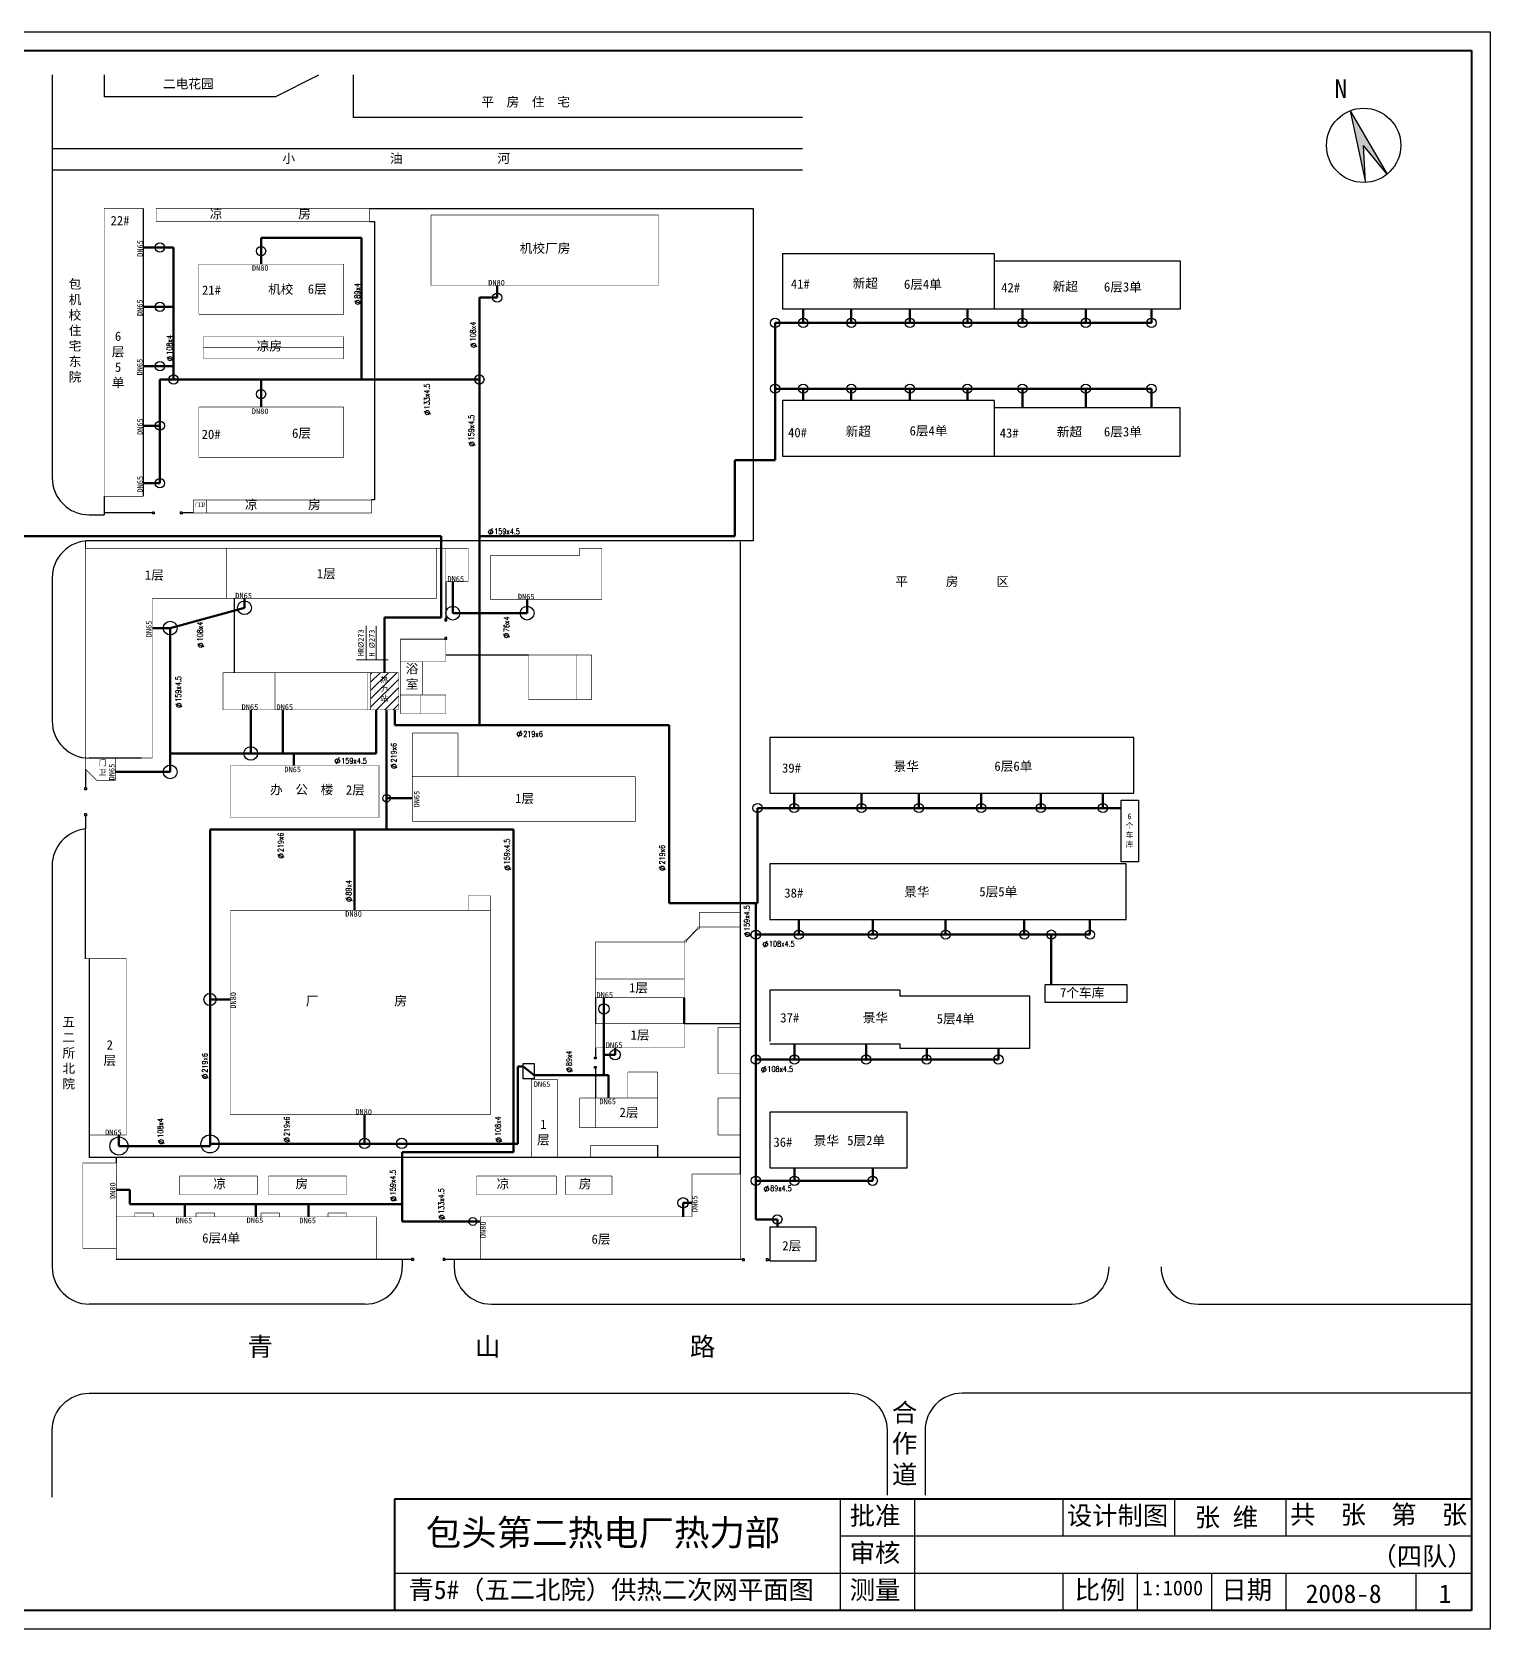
# Model space of a CAD drawing. Header units: millimetres. Extents: x 754 to 1358, y 285 to 715.
# Drawn here: x 965.4 to 1358, y 285.3 to 715.3 of the extents above; entities that cross this region are included whole.
import ezdxf

# ---------------------------------------------------------------- set-up
doc = ezdxf.new("R2010")
doc.units = ezdxf.units.MM
doc.layers.add('围栏', color=3, linetype='Continuous')
doc.layers.add('边线', color=1, linetype='Continuous')
doc.layers.add('标注', color=7, linetype='Continuous', lineweight=18)
doc.layers.add('管道', color=7, linetype='Continuous', lineweight=50)
doc.styles.add('HZB', font='TXTB.shx', dxfattribs={"width": 0.8, "bigfont": 'hztxtb.shx'})

msp = doc.modelspace()

# ---------------------------------------------------------------- hatches: boundary and pattern name
msp.add_hatch(color=256).paths.add_polyline_path([(1320.4, 694.14), (1324.47, 674.82), (1323.99, 684.81), (1330.33, 677.08)])
h = msp.add_hatch()
h.set_pattern_fill('ANSI31', color=256, scale=0.5, style=0)
h.paths.add_polyline_path([(1064.14, 542.84), (1056.64, 542.84), (1056.64, 532.84), (1064.14, 532.84)])
h.paths.add_polyline_path([(1058.89, 542.04), (1061.68, 542.04), (1061.68, 533.94), (1058.89, 533.94)], flags=24)

# ---------------------------------------------------------------- linework, layer by layer
at = {"lineweight": 40}
for p, q in [((759.02, 710.35), (1353.02, 710.35)), ((1353.02, 710.35), (1353.02, 290.35)), ((1353.02, 320.35), (1063.02, 320.35)), ((1063.02, 320.35), (1063.02, 290.35)), ((1353.02, 290.35), (759.02, 290.35))]:
    msp.add_line(p, q, dxfattribs=at)
at = {"color": 7}
for p, q in [((970.89, 703.84), (970.89, 595.34)), ((1030.89, 697.84), (1042.7, 703.84)), ((980.89, 585.34), (984.89, 585.34)), ((970.89, 568.34), (970.89, 529.84)), ((1019.89, 562.84), (1019.89, 542.84)), ((994.95, 519.84), (980.89, 519.84)), ((979.89, 465.84), (979.89, 501.04)), ((970.89, 490.84), (970.89, 382.84)), ((1144.64, 473.84), (1141.64, 470.84)), ((980.89, 465.84), (980.89, 412.34)), ((1117.14, 455.34), (1117.14, 448.34)), ((1140.89, 455.34), (1140.89, 448.34)), ((1141.14, 455.34), (1141.14, 448.34)), ((1156.14, 448.34), (1141.14, 448.34)), ((988.14, 412.34), (988.14, 410.84)), ((1058.14, 384.84), (988.14, 384.84)), ((1065.14, 384.84), (1065.14, 382.84)), ((1156.14, 384.84), (1076.64, 384.84)), ((1079.14, 384.84), (1079.14, 382.84)), ((1055.14, 372.84), (980.89, 372.84)), ((1089.14, 372.84), (1245.45, 372.84)), ((1279.45, 372.84), (1353.02, 372.84))]:
    msp.add_line(p, q, dxfattribs=at)
for p, q in [((1320.4, 694.14), (1324.47, 674.82)), ((1320.4, 694.14), (1330.33, 677.08)), ((1324.47, 674.82), (1323.99, 684.81)), ((1330.33, 677.08), (1323.99, 684.81)), ((995.39, 667.84), (995.39, 590.34)), ((1167.55, 655.74), (1167.55, 640.74)), ((1167.55, 655.74), (1224.55, 655.74)), ((1224.55, 655.74), (1224.55, 640.74)), ((1224.55, 653.74), (1274.55, 653.74)), ((1274.55, 653.74), (1274.55, 640.74)), ((1052.27, 642.92), (1053.99, 642.21)), ((1224.55, 640.74), (1167.55, 640.74)), ((1274.55, 640.74), (1224.55, 640.74)), ((1083.48, 631.36), (1085.2, 630.64)), ((1001.78, 627.76), (1003.5, 627.04)), ((1167.55, 616.15), (1167.55, 601.15)), ((1224.55, 616.15), (1167.55, 616.15)), ((1224.55, 616.15), (1224.55, 601.15)), ((1071, 613.25), (1072.72, 612.53)), ((1274.55, 614.15), (1224.55, 614.15)), ((1274.55, 601.15), (1274.55, 614.15)), ((1083.01, 604.79), (1084.74, 604.07)), ((1167.55, 601.15), (1274.55, 601.15)), ((1089.32, 581.64), (1088.6, 579.92)), ((1009.99, 550.59), (1011.72, 549.87)), ((1092.32, 553.2), (1094.04, 552.48)), ((1004.11, 534.43), (1005.83, 533.71)), ((1097.08, 527.21), (1096.36, 525.49)), ((1164.07, 525.36), (1164.07, 510.36)), ((1262.07, 525.36), (1164.07, 525.36)), ((1262.07, 510.36), (1262.07, 525.36)), ((1048.08, 519.96), (1047.36, 518.24)), ((1062.01, 518.02), (1063.73, 517.3)), ((1164.07, 510.36), (1262.07, 510.36)), ((1031.57, 493.88), (1033.29, 493.17)), ((1092.61, 490.66), (1094.34, 489.94)), ((1134.25, 490.56), (1135.97, 489.84)), ((1164.07, 491.36), (1164.07, 476.36)), ((1260.07, 491.36), (1164.07, 491.36)), ((1260.07, 476.36), (1260.07, 491.36)), ((1049.91, 482.21), (1051.63, 481.5)), ((1164.07, 476.36), (1260.07, 476.36)), ((1157.19, 472.72), (1158.91, 472.01)), ((1163.3, 470.56), (1162.58, 468.84)), ((1164.07, 457.36), (1164.07, 443.51)), ((1199.07, 457.36), (1164.07, 457.36)), ((1199.07, 457.36), (1199.07, 455.76)), ((1234.07, 455.76), (1199.07, 455.76)), ((1234.07, 441.76), (1234.07, 455.76)), ((1164.07, 442.91), (1199.07, 442.91)), ((1199.07, 442.91), (1199.07, 441.76)), ((1199.07, 441.76), (1234.07, 441.76)), ((1011.13, 434.51), (1012.85, 433.79)), ((1109.25, 436.3), (1110.97, 435.58)), ((1162.86, 436.86), (1162.14, 435.13)), ((1164.07, 424.51), (1164.07, 409.51)), ((1201.07, 424.51), (1164.07, 424.51)), ((1201.07, 409.51), (1201.07, 424.51)), ((1033.19, 417.42), (1034.91, 416.71)), ((1090.23, 417.42), (1091.95, 416.7)), ((999.35, 416.93), (1001.07, 416.21)), ((1164.07, 409.51), (1201.07, 409.51)), ((1163.61, 404.72), (1162.9, 403)), ((1061.89, 401.55), (1063.62, 400.83)), ((1074.89, 396.62), (1076.61, 395.9)), ((1164.07, 393.51), (1164.07, 384.51)), ((1176.57, 393.51), (1164.07, 393.51)), ((1176.57, 384.51), (1176.57, 393.51)), ((1164.07, 384.51), (1176.57, 384.51)), ((1183.02, 320.35), (1183.02, 290.35)), ((1203.02, 320.35), (1203.02, 290.35)), ((1243.02, 320.35), (1243.02, 310.35)), ((1273.05, 320.35), (1273.05, 310.35)), ((1303.02, 320.35), (1303.02, 310.35)), ((1353.02, 310.35), (1183.02, 310.35)), ((1353.02, 300.35), (1063.02, 300.35)), ((1243.02, 300.35), (1243.02, 290.35)), ((1263.02, 300.35), (1263.02, 290.35)), ((1283.02, 300.35), (1283.02, 290.35)), ((1303.02, 300.35), (1303.02, 290.35)), ((1338.02, 300.35), (1338.02, 290.35))]:
    msp.add_line(p, q)
for points in [[(984.89, 703.84), (984.89, 697.84)], [(1051.89, 703.84), (1051.89, 692.34)], [(1030.89, 697.84), (984.89, 697.84)], [(1172.89, 692.34), (1051.89, 692.34)], [(1172.89, 683.84), (970.89, 683.84)], [(1172.89, 678.11), (970.89, 678.11)], [(984.89, 590.34), (984.89, 586.09)], [(1133.89, 415.59), (1133.89, 412.34)]]:
    msp.add_lwpolyline(points, dxfattribs=at)
at = {"const_width": 0.15}
msp.add_lwpolyline([(995.39, 667.84), (984.89, 667.84)], dxfattribs=at)
at = {"color": 7}
for points, const_width in [([(984.89, 667.84), (984.89, 590.34)], 0.15), ([(1056.39, 667.84), (998.89, 667.84)], 0.15), ([(998.89, 667.84), (998.89, 664.34)], 0.15), ([(1056.39, 667.84), (1056.39, 664.34)], 0.15), ([(1056.39, 664.34), (998.89, 664.34)], 0.15), ([(1072.89, 666.09), (1072.89, 647.09)], 0.15), ([(1134.14, 666.09), (1072.89, 666.09)], 0.15), ([(1134.14, 666.09), (1134.14, 647.09)], 0.15), ([(1049.39, 652.84), (1010.39, 652.84)], 0.15), ([(1010.39, 652.84), (1010.39, 639.34)], 0.15), ([(1049.39, 652.84), (1049.39, 639.34)], 0.15), ([(1134.14, 647.09), (1072.89, 647.09)], 0.15), ([(1049.39, 639.34), (1010.39, 639.34)], 0.15), ([(1011.64, 633.34), (1011.64, 627.34)], 0.15), ([(1049.39, 633.34), (1011.64, 633.34)], 0.15), ([(1049.39, 633.34), (1049.39, 627.34)], 0.15), ([(1049.39, 630.34), (1011.64, 630.34)], 0.15), ([(1049.39, 627.34), (1011.64, 627.34)], 0.15), ([(1010.39, 614.34), (1010.39, 600.84)], 0.15), ([(1049.39, 614.34), (1010.39, 614.34)], 0.15), ([(1049.39, 614.34), (1049.39, 600.84)], 0.15), ([(1049.39, 600.84), (1010.39, 600.84)], 0.15), ([(995.39, 590.34), (984.89, 590.34)], 0.15), ([(1056.89, 589.34), (1008.89, 589.34)], 0.15), ([(1008.89, 589.34), (1008.89, 585.84)], 0.15), ([(1012.39, 589.34), (1012.39, 585.84)], 0.15), ([(1056.89, 589.34), (1056.89, 585.84)], 0.15), ([(1056.89, 585.84), (1008.89, 585.84)], 0.15), ([(979.89, 516.84), (979.89, 576.34)], 0.15), ([(1082.89, 576.34), (979.89, 576.34)], 0.15), ([(1017.89, 576.34), (1017.89, 562.84)], 0.15), ([(1074.39, 576.34), (1074.39, 562.84)], 0.15), ([(1076.89, 576.34), (1076.89, 567.34)], 0.15), ([(1082.89, 576.34), (1082.89, 567.34)], 0.15), ([(1112.89, 576.34), (1112.89, 574.34)], 0.15), ([(1118.89, 576.34), (1112.89, 576.34)], 0.15), ([(1118.89, 576.34), (1118.89, 562.59)], 0.15), ([(1112.89, 574.34), (1088.89, 574.34)], 0.15), ([(1088.89, 574.34), (1088.89, 562.59)], 0.15), ([(1082.89, 567.34), (1076.89, 567.34)], 0.15), ([(997.89, 562.84), (997.89, 519.84)], 0.15), ([(1074.39, 562.84), (997.89, 562.84)], 0.15), ([(1118.89, 562.59), (1088.89, 562.59)], 0.15), ([(1076.89, 551.84), (1064.64, 551.84)], 0.225), ([(1064.64, 551.84), (1064.64, 531.84)], 0.15), ([(1076.89, 551.84), (1076.89, 545.84)], 0.15), ([(1116.14, 547.59), (1099.14, 547.59)], 0.15), ([(1099.14, 547.59), (1099.14, 535.59)], 0.15), ([(1112.14, 547.59), (1112.14, 535.59)], 0.15), ([(1116.14, 547.59), (1116.14, 535.59)], 0.15), ([(1056.64, 542.84), (1016.89, 542.84)], 0.15), ([(1016.89, 542.84), (1016.89, 532.84)], 0.15), ([(1030.89, 542.84), (1030.89, 532.84)], 0.15), ([(1055.89, 542.84), (1055.89, 532.84)], 0.15), ([(1076.89, 545.84), (1064.64, 545.84)], 0.15), ([(1070.64, 545.84), (1070.64, 536.84)], 0.15), ([(1076.89, 536.84), (1064.64, 536.84)], 0.15), ([(1070.14, 536.84), (1070.14, 531.84)], 0.15), ([(1076.89, 536.84), (1076.89, 531.84)], 0.15), ([(1116.14, 535.59), (1099.14, 535.59)], 0.15), ([(1056.64, 532.84), (1016.89, 532.84)], 0.15), ([(1076.89, 531.84), (1064.64, 531.84)], 0.15), ([(1080.14, 526.59), (1067.89, 526.59)], 0.15), ([(1067.89, 526.59), (1067.89, 502.84)], 0.15), ([(1080.14, 526.59), (1080.14, 514.84)], 0.15), ([(997.89, 519.84), (979.89, 519.84)], 0.15), ([(982.89, 513.84), (979.89, 516.84)], 0.15), ([(987.89, 519.84), (987.89, 513.84)], 0.15), ([(1018.89, 517.84), (1018.89, 503.84)], 0.15), ([(1058.89, 517.84), (1018.89, 517.84)], 0.15), ([(1058.89, 517.84), (1058.89, 503.84)], 0.15), ([(987.89, 513.84), (982.89, 513.84)], 0.15), ([(1127.89, 514.84), (1067.89, 514.84)], 0.15), ([(1127.89, 514.84), (1127.89, 502.84)], 0.15), ([(1058.89, 503.84), (1018.89, 503.84)], 0.15), ([(1127.89, 502.84), (1067.89, 502.84)], 0.15), ([(1082.89, 482.84), (1082.89, 478.84)], 0.15), ([(1088.89, 482.84), (1082.89, 482.84)], 0.15), ([(1088.89, 482.84), (1088.89, 423.84)], 0.15), ([(1156.14, 478.34), (1145.14, 478.34)], 0.15), ([(1145.14, 478.34), (1145.14, 474.34)], 0.15), ([(1156.14, 478.34), (1156.14, 474.34)], 0.15), ([(1145.14, 474.34), (1144.64, 474.34)], 0.15), ([(1144.64, 474.34), (1144.64, 473.84)], 0.15), ([(1145.14, 473.84), (1144.64, 473.84)], 0.15), ([(1156.14, 474.34), (1145.14, 474.34)], 0.15), ([(1145.14, 474.34), (1145.14, 473.84)], 0.15), ([(1141.14, 470.34), (1117.14, 470.34)], 0.15), ([(1117.14, 470.34), (1117.14, 455.34)], 0.15), ([(1141.64, 470.84), (1141.14, 470.84)], 0.15), ([(1141.14, 470.84), (1141.14, 470.34)], 0.15), ([(1141.64, 470.34), (1141.14, 470.34)], 0.15), ([(1141.14, 470.34), (1141.14, 455.34)], 0.15), ([(1141.64, 470.84), (1141.64, 470.34)], 0.15), ([(990.89, 465.84), (979.89, 465.84)], 0.15), ([(980.89, 418.34), (980.89, 465.84)], 0.15), ([(990.89, 465.84), (990.89, 418.34)], 0.15), ([(1141.14, 460.34), (1117.14, 460.34)], 0.15), ([(1141.14, 455.34), (1117.14, 455.34)], 0.15), ([(1117.14, 448.34), (1117.14, 441.84)], 0.15), ([(1141.14, 448.34), (1117.14, 448.34)], 0.15), ([(1141.14, 448.34), (1141.14, 441.84)], 0.15), ([(1156.14, 447.34), (1150.14, 447.34)], 0.15), ([(1150.14, 447.34), (1150.14, 434.84)], 0.15), ([(1156.14, 447.34), (1156.14, 434.84)], 0.15), ([(1141.14, 441.84), (1117.14, 441.84)], 0.15), ([(1133.89, 435.34), (1125.89, 435.34)], 0.15), ([(1125.89, 435.34), (1125.89, 428.34)], 0.15), ([(1133.89, 435.34), (1133.89, 420.34)], 0.15), ([(1156.14, 434.84), (1150.14, 434.84)], 0.15), ([(1106.89, 433.34), (1099.89, 433.34)], 0.15), ([(1099.89, 433.34), (1099.89, 412.34)], 0.15), ([(1106.89, 433.34), (1106.89, 412.34)], 0.15), ([(1133.89, 428.34), (1112.89, 428.34)], 0.15), ([(1112.89, 428.34), (1112.89, 420.34)], 0.15), ([(1117.14, 428.34), (1117.14, 420.34)], 0.15), ([(1156.14, 428.34), (1150.14, 428.34)], 0.15), ([(1150.14, 428.34), (1150.14, 418.34)], 0.15), ([(1156.14, 428.34), (1156.14, 418.34)], 0.15), ([(1088.89, 423.84), (1018.89, 423.84)], 0.15), ([(990.89, 418.34), (980.89, 418.34)], 0.15), ([(1133.89, 420.34), (1112.89, 420.34)], 0.15), ([(1156.14, 418.34), (1150.14, 418.34)], 0.15), ([(1133.89, 415.59), (1115.89, 415.59)], 0.15), ([(1115.89, 415.59), (1115.89, 412.34)], 0.15), ([(988.14, 410.84), (979.14, 410.84)], 0.15), ([(979.14, 410.84), (979.14, 387.84)], 0.15), ([(988.14, 410.84), (988.14, 384.84)], 0.15), ([(1026.14, 407.34), (1005.14, 407.34)], 0.15), ([(1005.14, 407.34), (1005.14, 402.34)], 0.15), ([(1026.14, 407.34), (1026.14, 402.34)], 0.15), ([(1050.14, 407.34), (1029.14, 407.34)], 0.15), ([(1029.14, 407.34), (1029.14, 402.34)], 0.15), ([(1050.14, 407.34), (1050.14, 402.34)], 0.15), ([(1106.64, 407.34), (1085.14, 407.34)], 0.15), ([(1085.14, 407.34), (1085.14, 402.34)], 0.15), ([(1156.14, 407.84), (1156.14, 384.84), (1086.14, 384.84)], 0.15), ([(1106.64, 407.34), (1106.64, 402.34)], 0.15), ([(1121.64, 407.34), (1109.14, 407.34)], 0.15), ([(1109.14, 407.34), (1109.14, 402.34)], 0.15), ([(1121.64, 407.34), (1121.64, 402.34)], 0.15), ([(1156.14, 407.84), (1143.14, 407.84)], 0.15), ([(1143.14, 407.84), (1143.14, 396.34)], 0.15), ([(1026.14, 402.34), (1005.14, 402.34)], 0.15), ([(1050.14, 402.34), (1029.14, 402.34)], 0.15), ([(1106.64, 402.34), (1085.14, 402.34)], 0.15), ([(1121.64, 402.34), (1109.14, 402.34)], 0.15), ([(1058.14, 396.34), (988.14, 396.34)], 0.15), ([(998.14, 397.34), (993.14, 397.34)], 0.15), ([(993.14, 397.34), (993.14, 396.34)], 0.15), ([(998.14, 397.34), (998.14, 396.34)], 0.15), ([(1009.64, 397.34), (1009.64, 396.34)], 0.15), ([(1014.64, 397.34), (1009.64, 397.34)], 0.15), ([(1014.64, 397.34), (1014.64, 396.34)], 0.15), ([(1027.14, 397.34), (1027.14, 396.34)], 0.15), ([(1032.14, 397.34), (1027.14, 397.34)], 0.15), ([(1032.14, 397.34), (1032.14, 396.34)], 0.15), ([(1045.14, 397.34), (1045.14, 396.34)], 0.15), ([(1050.14, 397.34), (1045.14, 397.34)], 0.15), ([(1050.14, 397.34), (1050.14, 396.34)], 0.15), ([(1058.14, 396.34), (1058.14, 384.84)], 0.15), ([(1143.14, 396.34), (1086.14, 396.34)], 0.15), ([(1086.14, 396.34), (1086.14, 384.84)], 0.15), ([(988.14, 387.84), (979.14, 387.84)], 0.15)]:
    msp.add_lwpolyline(points, dxfattribs=dict(at, const_width=const_width))
msp.add_lwpolyline([(984.89, 586.09), (984.89, 585.34)])
at = {"lineweight": 35, "const_width": 0.15}
for points in [[(1064.14, 542.84), (1056.64, 542.84)], [(1056.64, 542.84), (1056.64, 532.84)], [(1064.14, 542.84), (1064.14, 532.84)], [(1064.14, 532.84), (1056.64, 532.84)]]:
    msp.add_lwpolyline(points, dxfattribs=at)
for points in [[(1258.66, 491.88), (1258.66, 508.56), (1263.36, 508.56), (1263.36, 491.88)], [(1238.28, 454.02), (1238.28, 458.92), (1260.23, 458.92), (1260.23, 454.02)]]:
    msp.add_lwpolyline(points, close=True)
at = {"lineweight": -3, "const_width": 0.15}
for points in [[(1018.89, 478.84), (1018.89, 423.84)], [(1088.89, 478.84), (1018.89, 478.84)]]:
    msp.add_lwpolyline(points, dxfattribs=at)
at = {"color": 7}
msp.add_lwpolyline([(1100.65, 437.66), (1100.65, 433.51), (1097.71, 433.51), (1097.71, 437.66)], close=True, dxfattribs=at)
for points in [[(970.89, 320.84), (970.89, 338.84, -0.414214), (980.89, 348.84), (1185.69, 348.84, -0.414214), (1195.69, 338.84), (1195.69, 321.39)], [(1353.02, 348.84), (1215.92, 348.84, 0.414214), (1205.92, 338.84), (1205.92, 321.39)]]:
    msp.add_lwpolyline(points, format="xyb", dxfattribs=at)
for centre, radius in [((1323.99, 684.81), 10), ((1053.16, 642.55), 0.572), ((1002.66, 627.38), 0.572), ((1084.36, 630.98), 0.572), ((1071.89, 612.87), 0.572), ((1083.9, 604.41), 0.572), ((1088.94, 580.75), 0.572), ((1022.68, 560.31), 1.85), ((1002.67, 554.86), 1.85), ((1010.88, 550.21), 0.572), ((1093.21, 552.82), 0.572), ((1005, 534.05), 0.572), ((1096.7, 526.32), 0.572), ((1024.36, 521.09), 1.85), ((1002.67, 516.11), 1.85), ((1047.7, 519.07), 0.572), ((1062.9, 517.64), 0.572), ((1060.93, 509.03), 1), ((1032.46, 493.51), 0.572), ((1093.5, 490.28), 0.572), ((1135.14, 490.18), 0.572), ((1050.8, 481.84), 0.572), ((1158.07, 472.35), 0.572), ((1162.93, 469.67), 0.572), ((1012.02, 434.14), 0.572), ((1110.14, 435.93), 0.572), ((1162.49, 435.97), 0.572), ((988.86, 415.4), 2.43), ((1000.24, 416.55), 0.572), ((1013.39, 415.97), 2.43), ((1034.08, 417.05), 0.572), ((1091.12, 417.04), 0.572), ((1163.24, 403.84), 0.572), ((1062.78, 401.18), 0.572), ((1075.78, 396.24), 0.572)]:
    msp.add_circle(centre, radius)
for centre, radius in [((999.89, 657.34), 1.25), ((1027.13, 656.34), 1.25), ((1090.71, 643.81), 1.25), ((999.89, 641.34), 1.25), ((1165.53, 637.01), 1.25), ((1173.11, 637.01), 1.25), ((1186.05, 637.01), 1.25), ((1201.83, 637.01), 1.25), ((1217.29, 637.01), 1.25), ((1232.12, 637.01), 1.25), ((1249.17, 637.01), 1.25), ((1266.84, 637.01), 1.25), ((999.89, 625.34), 1.25), ((1003.58, 621.77), 1.25), ((1085.91, 621.77), 1.25), ((1165.53, 619.3), 1.25), ((1173.11, 619.3), 1.25), ((1186.05, 619.3), 1.25), ((1201.83, 619.3), 1.25), ((1217.29, 619.3), 1.25), ((1232.12, 619.3), 1.25), ((1249.17, 619.3), 1.25), ((1266.84, 619.3), 1.25), ((1027.13, 617.84), 1.25), ((999.89, 609.34), 1.25), ((999.89, 593.84), 1.25), ((1078.76, 558.87), 1.85), ((1098.77, 558.87), 1.85), ((1160.8, 506.4), 1.25), ((1170.64, 506.4), 1.25), ((1188.78, 506.4), 1.25), ((1204.24, 506.4), 1.25), ((1220.99, 506.4), 1.25), ((1237.08, 506.4), 1.25), ((1253.79, 506.4), 1.25), ((1160.35, 472.31), 1.25), ((1171.91, 472.31), 1.25), ((1191.83, 472.31), 1.25), ((1211.44, 472.31), 1.25), ((1232.62, 472.31), 1.25), ((1239.89, 472.31), 1.25), ((1250.29, 472.31), 1.25), ((1013.39, 454.84), 1.64), ((1119.43, 452.3), 1.4), ((1122.44, 439.99), 1.4), ((1160.35, 438.68), 1.25), ((1170.75, 438.68), 1.25), ((1190.05, 438.68), 1.25), ((1206.35, 438.68), 1.25), ((1225.65, 438.68), 1.25), ((1055.01, 416.1), 1.4), ((1065.01, 416.1), 1.4), ((1160.35, 406.04), 1.25), ((1170.75, 406.04), 1.25), ((1191.81, 406.04), 1.25), ((1140.75, 400.11), 1.4), ((1084.15, 395.06), 1.05), ((1166.14, 395.64), 1.25)]:
    msp.add_circle(centre, radius, dxfattribs=at)
for centre, start, end in [((980.89, 595.34), 180, 270), ((980.89, 529.84), 180, 270), ((980.89, 490.84), 95.7392, 180), ((980.89, 382.84), 180, 270), ((1055.14, 382.84), 270, 0), ((1089.14, 382.84), 180, 270), ((1245.45, 382.84), 270, 0), ((1279.45, 382.84), 180, 270)]:
    msp.add_arc(centre, 10, start, end, dxfattribs=at)
msp.add_arc((980.89, 568.34), 10, 90, 180)
at = {"layer": 'DEFPOINTS', "color": 7}
msp.add_point((1064.53, 528.77), dxfattribs=at)
at = {"layer": '围栏'}
for p, q in [((1056.39, 667.84), (1159.64, 667.84)), ((1159.64, 667.84), (1159.64, 578.34)), ((1056.39, 664.34), (1057.71, 664.34)), ((1057.71, 664.34), (1057.71, 589.34)), ((1057.71, 589.34), (1056.89, 589.34)), ((998.39, 585.59), (997.89, 585.59)), ((1005.89, 585.59), (1005.39, 585.59)), ((1159.64, 578.34), (979.89, 578.34)), ((1076.89, 567.34), (1076.89, 556.84)), ((1077.14, 557.34), (1076.64, 557.34)), ((1076.64, 557.34), (1076.64, 556.84)), ((1076.64, 556.84), (1076.89, 556.84)), ((1076.89, 556.84), (1077.14, 556.84)), ((1077.14, 556.84), (1077.14, 557.34)), ((1076.64, 552.34), (1076.64, 551.84)), ((1077.14, 552.34), (1076.64, 552.34)), ((1076.64, 551.84), (1076.89, 551.84)), ((1076.89, 551.84), (1077.14, 551.84)), ((1077.14, 551.84), (1077.14, 552.34)), ((1099.14, 547.59), (1076.89, 547.59)), ((979.89, 516.84), (979.89, 511.84)), ((979.64, 511.84), (979.64, 511.34)), ((980.14, 511.84), (979.64, 511.84)), ((980.14, 511.84), (980.14, 511.34)), ((980.14, 511.34), (979.64, 511.34)), ((979.64, 504.84), (979.64, 504.34)), ((980.14, 504.84), (979.64, 504.84)), ((980.14, 504.34), (979.64, 504.34)), ((979.89, 504.34), (979.89, 500.84)), ((980.14, 504.84), (980.14, 504.34)), ((1116.89, 439.34), (1117.14, 439.34)), ((1116.89, 438.84), (1116.89, 439.34)), ((1117.39, 438.84), (1116.89, 438.84)), ((1117.14, 441.84), (1117.14, 439.34)), ((1117.14, 439.34), (1117.39, 439.34)), ((1117.39, 439.34), (1117.39, 438.84)), ((1116.89, 436.34), (1116.89, 436.84)), ((1116.89, 436.84), (1117.14, 436.84)), ((1117.39, 436.34), (1116.89, 436.34)), ((1117.14, 436.84), (1117.39, 436.84)), ((1117.14, 436.34), (1117.14, 428.34)), ((1117.39, 436.84), (1117.39, 436.34)), ((1156.14, 412.34), (980.89, 412.34)), ((1067.64, 384.84), (1058.14, 384.84)), ((1068.14, 385.09), (1067.64, 385.09)), ((1067.64, 385.09), (1067.64, 384.59)), ((1068.14, 384.59), (1067.64, 384.59)), ((1068.14, 385.09), (1068.14, 384.59)), ((1076.64, 385.09), (1076.14, 385.09)), ((1076.14, 385.09), (1076.14, 384.59)), ((1076.64, 384.59), (1076.14, 384.59)), ((1076.64, 385.09), (1076.64, 384.59)), ((1086.14, 384.84), (1076.64, 384.84)), ((1156.72, 384.81), (1156.16, 384.81)), ((1156.73, 385), (1156.73, 384.5)), ((1157.23, 385), (1156.73, 385)), ((1157.23, 384.5), (1156.73, 384.5)), ((1157.23, 385), (1157.23, 384.5)), ((1163.14, 385), (1163.14, 384.5)), ((1163.64, 385), (1163.14, 385)), ((1163.64, 384.5), (1163.14, 384.5)), ((1163.63, 384.77), (1164.07, 384.77)), ((1163.64, 385), (1163.64, 384.5)), ((1164.07, 384.77), (1164.07, 384.51))]:
    msp.add_line(p, q, dxfattribs=at)
for points in [[(997.89, 585.84), (984.89, 585.84)], [(998.39, 586.09), (997.89, 586.09)], [(997.89, 586.09), (997.89, 585.59)], [(998.39, 586.09), (998.39, 585.59)], [(1005.89, 586.09), (1005.39, 586.09)], [(1005.39, 586.09), (1005.39, 585.59)], [(1005.89, 586.09), (1005.89, 585.59)], [(1008.89, 585.84), (1005.89, 585.84)], [(1156.14, 578.09), (1156.14, 407.84)]]:
    msp.add_lwpolyline(points, dxfattribs=at)
at = {"layer": '标注'}
for p, q in [((979.89, 576.34), (979.89, 578.34)), ((1055.39, 546.27), (1055.39, 555.45)), ((1058.09, 546.27), (1058.09, 555.42)), ((1061.36, 546.27), (1052.84, 546.27))]:
    msp.add_line(p, q, dxfattribs=at)
at = {"layer": '管道'}
for p, q in [((1027.13, 659.9), (1027.13, 652.84)), ((1027.13, 659.9), (1054.17, 659.9)), ((1054.17, 659.9), (1054.17, 621.77)), ((1003.58, 657.34), (995.39, 657.34)), ((1003.58, 621.77), (1003.58, 657.34)), ((1090.71, 643.81), (1090.71, 647.09)), ((995.39, 641.34), (1003.58, 641.34)), ((1085.91, 643.81), (1085.91, 528.67)), ((1085.91, 643.81), (1090.71, 643.81)), ((1173.11, 637.01), (1173.11, 640.74)), ((1186.05, 637.01), (1186.05, 640.74)), ((1201.83, 637.01), (1201.83, 640.74)), ((1217.29, 637.01), (1217.29, 640.74)), ((1232.12, 637.01), (1232.12, 640.74)), ((1249.17, 637.01), (1249.17, 640.74)), ((1266.84, 637.01), (1266.84, 640.74)), ((1266.84, 637.01), (1165.53, 637.01)), ((1165.53, 637.01), (1165.53, 600.03)), ((995.39, 625.34), (1003.58, 625.34)), ((1085.91, 621.77), (999.89, 621.77)), ((999.89, 593.84), (999.89, 621.77)), ((1027.13, 621.77), (1027.13, 614.34)), ((1266.84, 619.3), (1165.53, 619.3)), ((1173.11, 619.3), (1173.11, 616.15)), ((1186.05, 619.3), (1186.05, 616.15)), ((1201.83, 619.3), (1201.83, 616.15)), ((1217.29, 619.3), (1217.29, 616.15)), ((1232.12, 619.3), (1232.12, 614.15)), ((1249.17, 619.3), (1249.17, 614.15)), ((1266.84, 619.3), (1266.84, 614.15)), ((999.89, 609.34), (995.39, 609.34)), ((1154.67, 579.61), (1154.67, 600.03)), ((1154.67, 600.03), (1165.53, 600.03)), ((999.89, 593.84), (995.39, 593.84)), ((1075.64, 579.61), (880.43, 579.61)), ((1075.64, 557.74), (1075.64, 579.61)), ((1085.91, 579.61), (1154.67, 579.61)), ((1078.76, 558.87), (1078.76, 567.34)), ((1002.67, 554.86), (1022.68, 560.31)), ((1022.68, 560.31), (1022.68, 562.84)), ((1098.77, 558.87), (1098.77, 562.59)), ((1002.67, 554.86), (997.89, 554.86)), ((1002.67, 516.11), (1002.67, 554.86)), ((1060.39, 542.84), (1060.39, 557.74)), ((1060.39, 557.74), (1075.64, 557.74)), ((1078.76, 558.87), (1098.77, 558.87)), ((1024.36, 521.09), (1024.36, 532.84)), ((1032.97, 521.09), (1032.97, 532.84)), ((1058.08, 521.08), (1058.08, 532.84)), ((1060.93, 532.84), (1060.93, 500.58)), ((1063.12, 528.67), (1063.12, 532.84)), ((1063.12, 528.67), (1136.98, 528.67)), ((1136.98, 528.67), (1136.98, 480.76)), ((1002.67, 521.1), (1058.08, 521.08)), ((1035.92, 521.09), (1035.92, 517.84)), ((1002.67, 516.11), (987.89, 516.11)), ((1060.93, 509.03), (1067.89, 509.03)), ((1170.64, 506.4), (1170.64, 510.36)), ((1188.78, 506.4), (1188.78, 510.36)), ((1204.24, 506.4), (1204.24, 510.36)), ((1220.99, 506.4), (1220.99, 510.36)), ((1237.08, 506.4), (1237.08, 510.36)), ((1253.79, 506.4), (1253.79, 510.36)), ((1258.66, 506.4), (1160.8, 506.4)), ((1160.8, 506.4), (1160.8, 480.76)), ((1063.12, 500.58), (1013.39, 500.58)), ((1013.39, 415.4), (1013.39, 500.58)), ((1052.28, 500.58), (1052.28, 478.84)), ((1063.12, 500.58), (1095.1, 500.58)), ((1095.1, 500.58), (1095.1, 413.77)), ((1136.98, 480.76), (1160.8, 480.76)), ((1160.35, 480.76), (1160.35, 395.64)), ((1171.91, 472.31), (1171.91, 476.36)), ((1191.83, 472.31), (1191.83, 476.36)), ((1211.44, 472.31), (1211.44, 476.36)), ((1232.62, 472.31), (1232.62, 476.36)), ((1250.29, 472.31), (1250.29, 476.36)), ((1250.29, 472.31), (1160.35, 472.31)), ((1239.89, 472.31), (1239.89, 458.92)), ((1013.39, 454.84), (1018.89, 454.84)), ((1119.43, 434.52), (1119.43, 455.34)), ((1170.75, 438.68), (1170.75, 442.91)), ((1190.05, 438.68), (1190.05, 442.91)), ((1122.44, 439.99), (1119.43, 439.99)), ((1122.44, 439.99), (1122.44, 441.84)), ((1225.65, 438.68), (1160.35, 438.68)), ((1206.35, 438.68), (1206.35, 441.76)), ((1225.65, 438.68), (1225.65, 441.76)), ((1096.29, 415.97), (1096.29, 436.81)), ((1096.29, 436.81), (1097.71, 436.81)), ((1097.71, 436.81), (1100.65, 434.52)), ((1100.65, 434.52), (1120.69, 434.52)), ((1120.69, 434.52), (1120.69, 428.34)), ((1055.01, 416.1), (1055.01, 423.84)), ((988.86, 415.4), (988.86, 418.34)), ((988.86, 415.4), (1013.39, 415.4)), ((1013.39, 415.97), (1096.29, 415.97)), ((1095.1, 413.77), (1065.09, 413.77)), ((1065.09, 413.77), (1065.09, 395.06)), ((1170.75, 406.04), (1170.75, 409.51)), ((1191.81, 406.04), (1191.81, 409.51)), ((1191.81, 406.04), (1160.35, 406.04)), ((991.79, 403.62), (988.14, 403.62)), ((991.79, 399.75), (991.79, 403.62)), ((1140.75, 396.34), (1140.75, 400.11)), ((1140.75, 400.11), (1143.14, 400.11)), ((1065.09, 399.75), (991.79, 399.75)), ((1006.63, 399.75), (1006.63, 396.34)), ((1025.76, 399.75), (1025.76, 396.34)), ((1039.92, 399.75), (1039.92, 396.34)), ((1160.35, 395.64), (1166.14, 395.64)), ((1166.14, 395.64), (1166.14, 393.51)), ((1086.14, 395.06), (1065.09, 395.06))]:
    msp.add_line(p, q, dxfattribs=at)
at = {"layer": '边线'}
for p, q in [((754.02, 715.35), (1358.02, 715.35)), ((1358.02, 715.35), (1358.02, 285.35)), ((1358.02, 285.35), (754.02, 285.35))]:
    msp.add_line(p, q, dxfattribs=at)

# ---------------------------------------------------------------- texts
at = {"style": 'HZB', "width": 0.8}
for s, rotation, p in [('89x4', 90, (1053.82, 643.53)), ('108x4', 90, (1084.93, 632.04)), ('108x4', 90, (1003.23, 628.43)), ('133x4.5', 90, (1072.52, 613.77)), ('159x4.5', 90, (1084.49, 605.38)), ('108x4', 90, (1011.44, 551.26)), ('76x4', 89.999, (1093.97, 553.77)), ('159x4.5', 90, (1005.58, 535.02)), ('219x6', 90, (1063.62, 518.67)), ('219x6', 90, (1033.19, 494.53)), ('159x4.5', 90, (1094.08, 491.25)), ('219x6', 90, (1135.87, 491.21)), ('89x4', 90, (1051.46, 482.82)), ('159x4.5', 90, (1158.66, 473.32)), ('219x6', 90, (1012.75, 435.16)), ('89x4', 90, (1110.8, 436.91)), ('108x4', 90, (1000.8, 417.61)), ('219x6', 90, (1034.81, 418.07)), ('108x4', 90, (1091.68, 418.1)), ('159x4.5', 90, (1063.37, 402.15)), ('133x4.5', 90, (1076.41, 397.14))]:
    msp.add_text(s, height=1.5, rotation=rotation, dxfattribs=at).set_placement(p)
for s, p in [('159x4.5', (1089.92, 580.12)), ('219x6', (1097.73, 525.59)), ('159x4.5', (1048.73, 518.35)), ('108x4.5', (1163.9, 469.09)), ('108x4.5', (1163.46, 435.38)), ('89x4.5', (1164.21, 403.25))]:
    msp.add_text(s, height=1.5, dxfattribs=at).set_placement(p)
for s, insert, char_height, width, attachment_point in [('N', (1316.15, 702.55), 5, 13.437, 1), ('6{\\fSimSun|b0|i0|c134|p54;层}', (1039.72, 647.36), 2.5, 13.3887, 1), ('6{\\fSimSun|b0|i0|c134|p54;层}', (1035.47, 608.58), 2.5, 13.3887, 1), ('1{\\fSimSun|b0|i0|c134|p54;层}', (995.84, 570.39), 2.5, 6.1407, 1), ('1{\\fSimSun|b0|i0|c134|p54;层}', (1042.16, 570.77), 2.5, 6.1407, 1), ('2{\\fSimSun|b0|i0|c134|p54;层}', (1049.97, 512.53), 2.5, 6.1407, 1), ('1{\\fSimSun|b0|i0|c134|p54;层}', (1095.52, 510.23), 2.5, 6.1407, 1), ('1{\\fSimSun|b0|i0|c134|p54;层}', (1126.22, 459.26), 2.5, 6.1407, 1), ('2{\\fSimSun|b0|i0|c134|p54;层}', (986.41, 440.4), 2.5, 2.28, 5), ('1{\\fSimSun|b0|i0|c134|p54;层}', (1126.63, 446.56), 2.5, 6.1407, 1), ('2{\\fSimSun|b0|i0|c134|p54;层}', (1123.64, 425.72), 2.5, 6.1407, 1), ('1{\\fSimSun|b0|i0|c134|p54;层}', (1103.14, 419), 2.5, 2.28, 5), ('6{\\fSimSun|b0|i0|c134|p54;层}', (1116.12, 391.58), 2.5, 11.6921, 1), ('2{\\fSimSun|b0|i0|c134|p54;层}', (1167.46, 389.81), 2.5, 6.1407, 1), ('{\\fFangSong_GB2312|b0|i0|c134|p49;批准}', (1185.61, 318.41), 5, 88.5221, 1), ('{\\fFangSong_GB2312|b0|i0|c134|p49;设计制图}', (1244.08, 318.41), 5, 88.5221, 1), ('{\\fFangSong_GB2312|b0|i0|c134|p49;共  张  第  张}', (1304.16, 318.68), 5, 88.5221, 1), ('{\\fSimHei|b0|i0|c134|p2;包头第二热电厂热力部}', (1071.47, 314.81), 7, 133.3392, 1), ('{\\fFangSong_GB2312|b0|i0|c134|p49;审核}', (1185.61, 308.41), 5, 88.5221, 1), ('{\\fSimSun|b0|i0|c134|p54;青5#（五二北院）供热二次网平面图}', (1066.85, 298.43), 5, 139.3019, 1), ('{\\fFangSong_GB2312|b0|i0|c134|p49;测量}', (1185.61, 298.41), 5, 88.5221, 1), ('{\\fFangSong_GB2312|b0|i0|c134|p49;比例}', (1246.2, 298.41), 5, 88.5221, 1), ('{\\fFangSong_GB2312|b0|i0|c134|p49;日期}', (1285.69, 298.41), 5, 88.5221, 1)]:
    msp.add_mtext(s, dxfattribs=dict(insert=insert, char_height=char_height, width=width, attachment_point=attachment_point))
at = {"layer": '标注'}
for s, insert, char_height, width, attachment_point in [('{\\fSimSun|b0|i0|c134|p54;二电花园}', (1000.74, 702.64), 2.5, 25.2087, 1), ('{\\fSimSun|b0|i0|c134|p54;平  房  住  宅}', (1086.42, 697.77), 2.5, 51.2452, 1), ('{\\fSimSun|b0|i0|c134|p54;小               油               河}', (1032.9, 682.57), 2.5, 67.5004, 1), ('{\\fSimSun|b0|i0|c134|p54;凉            房}', (1013.32, 667.64), 2.5, 30.5733, 1), ('22#', (986.61, 665.8), 2.5, 5.7549, 1), ('{\\fSimSun|b0|i0|c134|p54;机校厂房}', (1096.78, 658.37), 2.5, 15.8204, 1), ('DN80', (1024.67, 652.54), 1.5, 6.3469, 1), ('{\\fSimSun|b0|i0|c134|p54;新超}', (1186.41, 648.95), 2.5, 18.9023, 1), ('{\\fSimSun|b0|i0|c134|p54;包机校住宅东院}', (975.34, 648.72), 2.5, 4.2559, 1), ('21#', (1011.22, 647.08), 2.5, 5.7549, 1), ('{\\fSimSun|b0|i0|c134|p54;机校}', (1029.03, 647.34), 2.5, 14.5647, 1), ('DN80', (1088.29, 648.59), 1.5, 6.3469, 1), ('41#', (1169.77, 648.73), 2.5, 5.7549, 1), ('6{\\fSimSun|b0|i0|c134|p54;层}4{\\fSimSun|b0|i0|c134|p54;单}', (1200.22, 648.67), 2.5, 17.9891, 1), ('42#', (1226.4, 647.75), 2.5, 5.7549, 1), ('{\\fSimSun|b0|i0|c134|p54;新超}', (1240.25, 648.1), 2.5, 18.7258, 1), ('6{\\fSimSun|b0|i0|c134|p54;层}3{\\fSimSun|b0|i0|c134|p54;单}', (1254.06, 647.95), 2.5, 17.9891, 1), ('6{\\fSimSun|b0|i0|c134|p54;层}5{\\fSimSun|b0|i0|c134|p54;单}', (988.64, 627.04), 2.5, 3.491, 5), ('{\\fSimSun|b0|i0|c134|p54;凉房}', (1025.95, 632.05), 2.5, 13.4092, 1), ('DN80', (1024.65, 614), 1.5, 6.3469, 1), ('20#', (1011.14, 608.26), 2.5, 5.7549, 1), ('40#', (1169.01, 608.73), 2.5, 5.7549, 1), ('{\\fSimSun|b0|i0|c134|p54;新超}', (1184.51, 609.08), 2.5, 21.6206, 1), ('6{\\fSimSun|b0|i0|c134|p54;层}4{\\fSimSun|b0|i0|c134|p54;单}', (1201.74, 609.22), 2.5, 17.9891, 1), ('43#', (1225.99, 608.61), 2.5, 5.7549, 1), ('{\\fSimSun|b0|i0|c134|p54;新超}', (1241.39, 608.94), 2.5, 17.1802, 1), ('6{\\fSimSun|b0|i0|c134|p54;层}3{\\fSimSun|b0|i0|c134|p54;单}', (1254.06, 608.96), 2.5, 17.9891, 1), ('{\\fSimSun|b0|i0|c134|p54;凉        房}', (1022.77, 589.34), 2.5, 22.6841, 1), ('{\\fSimSun|b0|i0|c134|p54;\\H0.6667x;门卫\\Ftxt.shx|c0;}', (1009.29, 588.51), 1.5, 3.8805, 1), ('DN65', (1077.32, 568.84), 1.5, 6.3469, 1), ('{\\fSimSun|b0|i0|c134|p54;平      房      区}', (1197.87, 568.64), 2.5, 41.5394, 1), ('DN65', (1020.2, 564.34), 1.5, 6.3469, 1), ('DN65', (1096.29, 564.09), 1.5, 6.3469, 1), ('{\\fSimSun|b0|i0|c134|p54;热力站}', (1059.26, 541.67), 1.5, 2.5979, 1), ('{\\fSimSun|b0|i0|c134|p54;浴室}', (1066.08, 545.18), 2.5, 2.9475, 1), ('DN65', (1021.89, 534.34), 1.5, 6.3469, 1), ('DN65', (1031.27, 534.34), 1.5, 6.3469, 1), ('{\\fSimSun|b0|i0|c134|p54;门卫}', (983.37, 519.32), 1.5, 3.1802, 1), ('DN65', (1033.41, 517.55), 1.5, 6.3469, 1), ('39#', (1167.39, 518.42), 2.5, 5.7549, 1), ('{\\fSimSun|b0|i0|c134|p54;景华}', (1197.44, 518.9), 2.5, 11.4192, 1), ('6{\\fSimSun|b0|i0|c134|p54;层}6{\\fSimSun|b0|i0|c134|p54;单}', (1224.57, 518.92), 2.5, 17.9891, 1), ('{\\fSimSun|b0|i0|c134|p54;办  公  楼}', (1029.56, 512.62), 2.5, 25.7078, 1), ('6{\\fSimSun|b0|i0|c134|p54;个车库}', (1260.95, 500.31), 1.5, 1.8078, 5), ('38#', (1168.01, 484.77), 2.5, 5.7549, 1), ('{\\fSimSun|b0|i0|c134|p54;景华}', (1200.29, 485.12), 2.5, 11.4192, 1), ('5{\\fSimSun|b0|i0|c134|p54;层}5{\\fSimSun|b0|i0|c134|p54;单}', (1220.51, 485.13), 2.5, 17.9891, 1), ('DN80', (1049.79, 478.66), 1.5, 6.3469, 1), ('{\\fSimSun|b0|i0|c134|p54;厂            房}', (1039.19, 455.73), 2.5, 32.8444, 1), ('DN65', (1117.43, 456.84), 1.5, 6.3469, 1), ('7{\\fSimSun|b0|i0|c134|p54;个车库}', (1242.24, 457.94), 2.5, 15.6876, 1), ('{\\fSimSun|b0|i0|c134|p54;景华}', (1189.13, 451.23), 2.5, 11.4192, 1), ('{\\fSimSun|b0|i0|c134|p54;五二所北院}', (973.65, 450.06), 2.5, 4.4186, 1), ('37#', (1166.92, 451.17), 2.5, 5.7549, 1), ('5{\\fSimSun|b0|i0|c134|p54;层}4{\\fSimSun|b0|i0|c134|p54;单}', (1209.04, 450.9), 2.5, 17.9891, 1), ('DN65', (1119.95, 443.34), 1.5, 6.3469, 1), ('DN65', (1100.56, 432.8), 1.5, 6.3469, 1), ('DN65', (1118.22, 428.15), 1.5, 6.3469, 1), ('DN80', (1052.51, 425.34), 1.5, 6.3469, 1), ('DN65', (985.15, 419.84), 1.5, 6.3469, 1), ('36#', (1165.09, 417.69), 2.5, 5.7549, 1), ('{\\fSimSun|b0|i0|c134|p54;景华}', (1175.91, 418.13), 2.5, 18.191, 1), ('5{\\fSimSun|b0|i0|c134|p54;层}2{\\fSimSun|b0|i0|c134|p54;单}', (1184.93, 418.13), 2.5, 17.9891, 1), ('{\\fSimSun|b0|i0|c134|p54;凉           房}', (1014.27, 406.53), 2.5, 27.2256, 1), ('{\\fSimSun|b0|i0|c134|p54;凉           房}', (1090.56, 406.49), 2.5, 27.2256, 1), ('DN65', (1004.13, 396.08), 1.5, 6.3469, 1), ('DN65', (1023.25, 396.15), 1.5, 6.3469, 1), ('DN65', (1037.44, 396.11), 1.5, 6.3469, 1), ('6{\\fSimSun|b0|i0|c134|p54;层}4{\\fSimSun|b0|i0|c134|p54;单}', (1011.28, 391.89), 2.5, 17.9891, 1), ('{\\fSimSun|b0|i0|c134|p54;青                山               路}', (1023.51, 363.91), 5, 134.1189, 1), ('{\\fSimSun|b0|i0|c134|p54;合作道}', (1196.98, 346.14), 5, 5.4263, 1), ('{\\fKaiTi_GB2312|b0|i0|c134|p49;张 维}', (1278.51, 317.96), 5, 30.3874, 1), ('{\\fKaiTi_GB2312|b0|i0|c134|p49;（四队）}', (1326.07, 307.46), 5, 30.3874, 1), ('{\\H0.8x;1:1000}', (1264.45, 298.42), 5, 42.6517, 1), ('2008-8', (1308.4, 297.38), 5, 42.6517, 1), ('1', (1344.19, 297.36), 5, 42.6517, 1)]:
    msp.add_mtext(s, dxfattribs=dict(at, insert=insert, char_height=char_height, width=width, attachment_point=attachment_point))
at = {"layer": '标注', "char_height": 1.5, "attachment_point": 1, "rotation": 90}
for s, insert, width in [('DN65', (993.81, 654.81), 3.133), ('DN65', (993.73, 638.85), 3.133), ('DN65', (993.7, 622.87), 3.133), ('DN65', (993.78, 606.84), 3.133), ('DN65', (993.78, 591.33), 3.133), ('DN65', (996.19, 552.36), 3.133), ('HR%%C273', (1053.27, 547.25), 11.8997), ('H %%C273', (1056.18, 547.17), 11.9811), ('DN65', (986.19, 513.84), 3.133), ('DN65', (1068.28, 506.55), 3.133), ('DN80', (1018.89, 452.38), 3.133), ('DN80', (986.43, 401.14), 3.133), ('DN65', (1143.14, 397.6), 3.133), ('DN80', (1086.14, 390.59), 3.133)]:
    msp.add_mtext(s, dxfattribs=dict(at, insert=insert, width=width))

doc.saveas('drawing.dxf')
